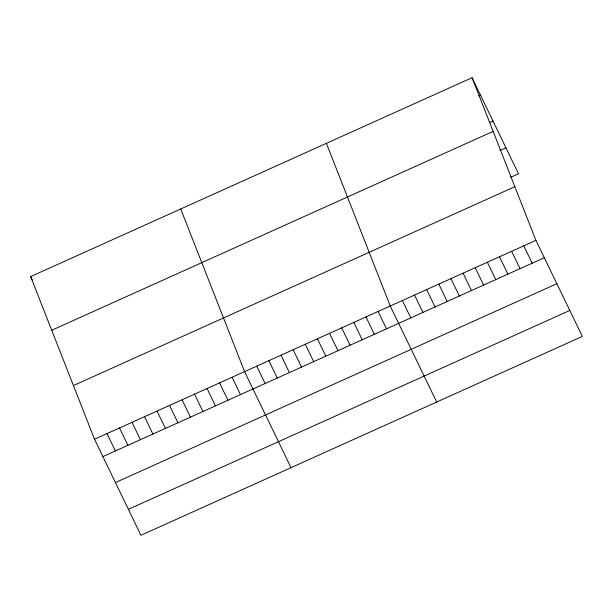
<?xml version="1.0" encoding="UTF-8"?>
<svg xmlns="http://www.w3.org/2000/svg" width="613" height="613" viewBox="0 0 613 613"><rect width="100%" height="100%" fill="white"/><g stroke="black" fill="none" stroke-linecap="round" stroke-linejoin="round"><path stroke-width="0.92" d="M472.064 77.713L535.915 240.365L582.35 336.414L140.936 535.287L94.509 439.237L30.65 276.586L472.064 77.713L518.491 173.763L510.69 177.28M478.722 95.858L480.454 95.076M489.542 122.608L493.005 121.045M51.722 330.254L493.136 131.389M499.871 150.53L505.94 147.794M73.43 385.562L514.843 186.689M94.509 439.237L535.915 240.365M102.9 456.593L544.306 257.728M115.451 482.561L556.865 283.696M128.385 509.319L569.799 310.446M523.778 245.836L532.168 263.192M511.64 251.307L520.031 268.663M499.503 256.77L507.893 274.134M487.366 262.241L495.756 279.605M475.221 267.712L483.619 285.068M463.083 273.183L471.474 290.539M450.946 278.647L459.336 296.01M438.808 284.118L447.199 301.481M426.671 289.589L435.061 306.944M414.526 295.06L422.924 312.415M402.389 300.523L410.779 317.886M436.686 402.044L390.251 305.994L326.4 143.342M378.114 311.465L386.504 328.821M365.976 316.929L374.367 334.292M353.831 322.4L362.229 339.763M341.694 327.871L350.084 345.226M329.556 333.342L337.947 350.697M317.419 338.805L325.809 356.168M305.282 344.276L313.672 361.632M293.144 349.747L301.535 367.103M280.999 355.211L289.397 372.574M268.862 360.682L277.252 378.045M256.724 366.153L265.115 383.508M291.022 467.673L244.587 371.624L180.728 208.964M232.082 377.256L240.472 394.611M219.569 382.887L227.967 400.251M207.064 388.527L215.454 405.883M194.559 394.159L202.949 411.515M182.053 399.791L190.444 417.154M169.548 405.431L177.939 422.786M157.035 411.062L165.433 428.418M144.53 416.694L152.921 434.058M132.025 422.334L140.415 439.69M119.52 427.966L127.91 445.322M107.014 433.598L115.405 450.961M30.65 276.586L32.251 279.888"/></g></svg>
